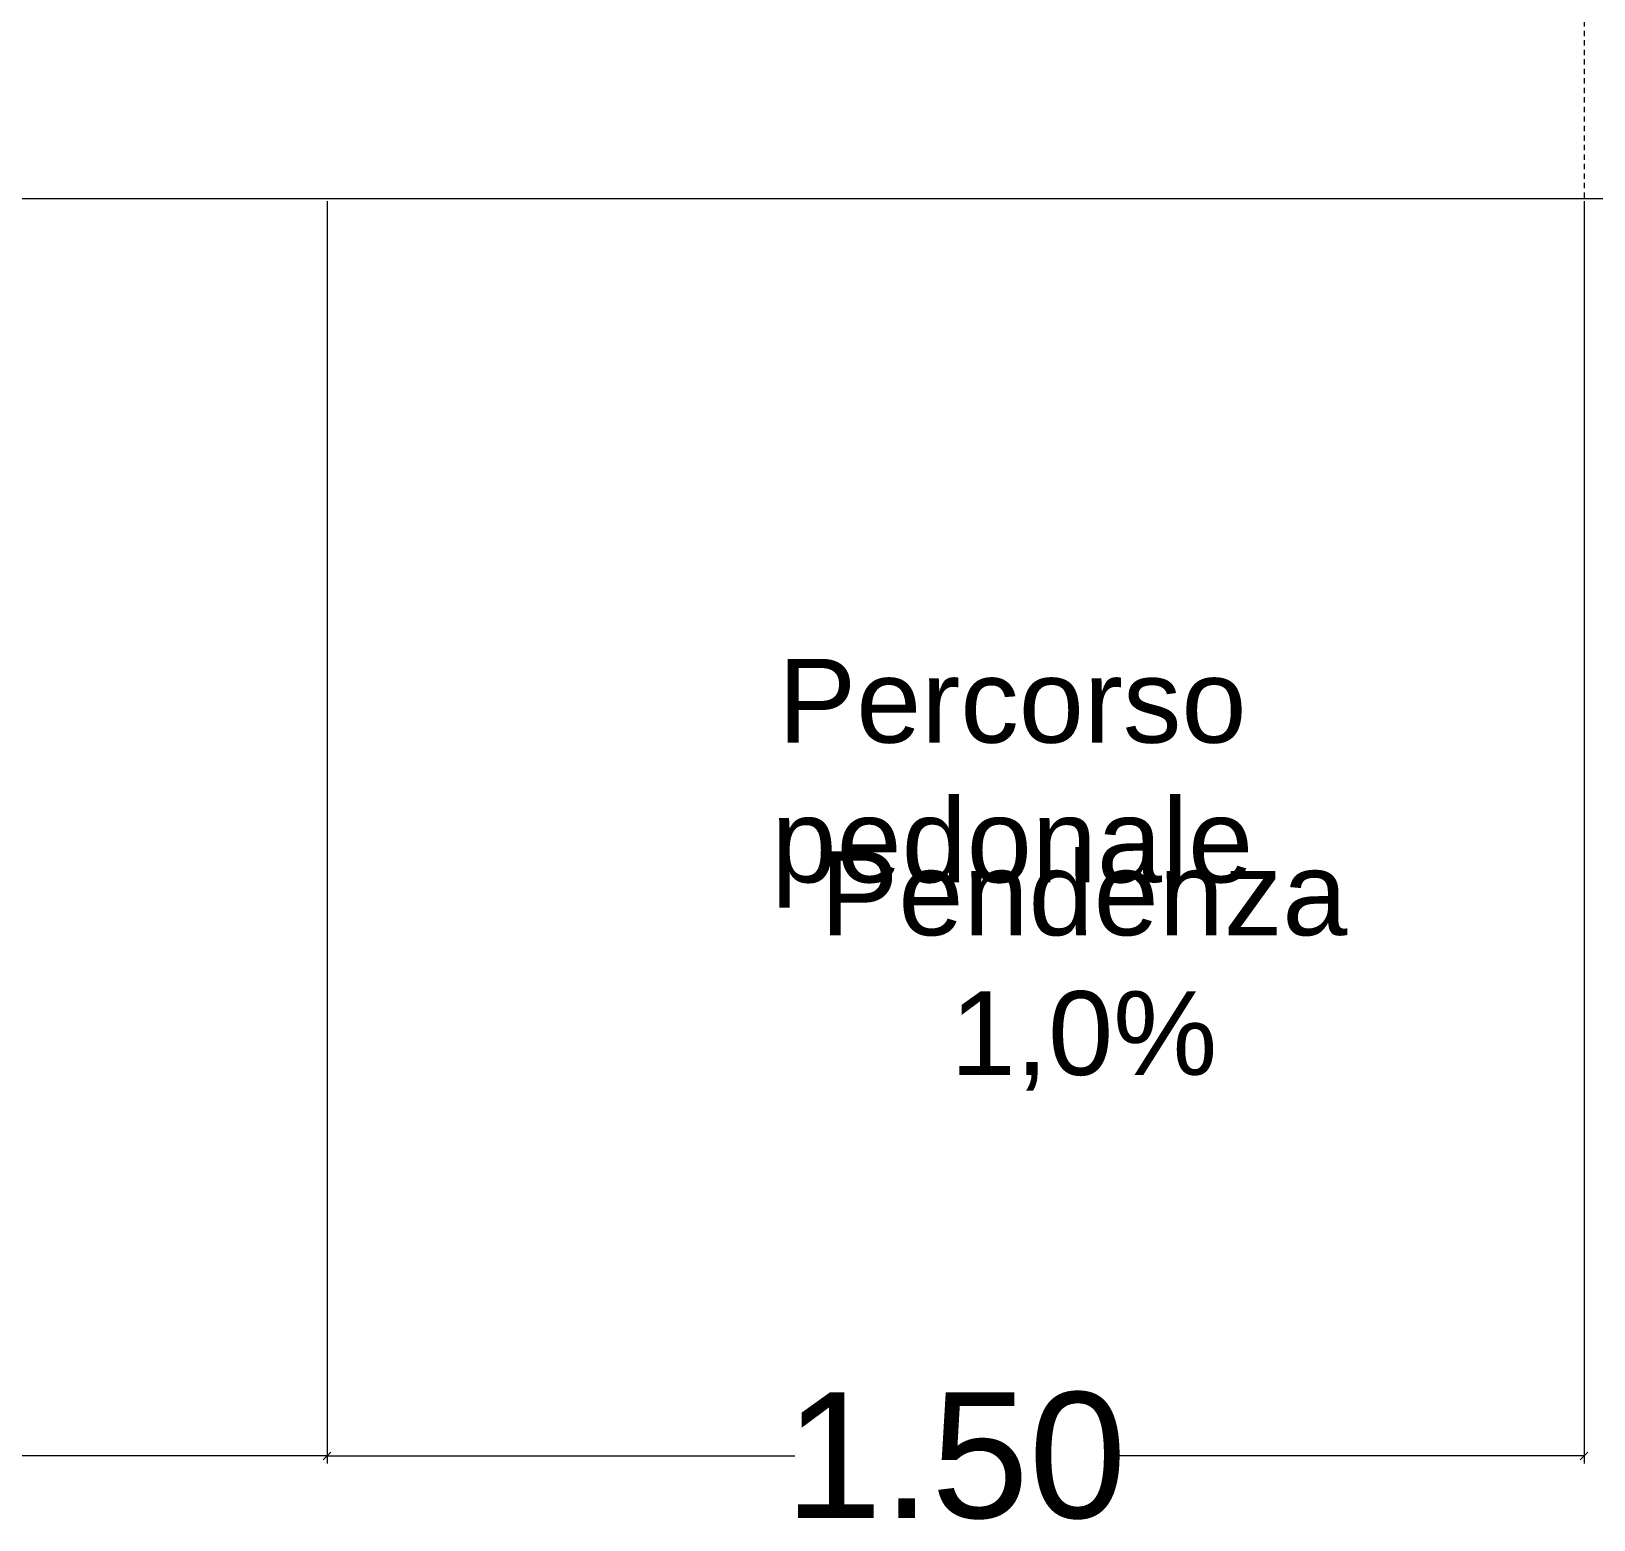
# Model space of a CAD drawing. Header units: millimetres. Extents: x 366 to 1555, y 702 to 1543.
# Drawn here: x 1196.57 to 1233.86, y 1367.48 to 1402.99 of the extents above; entities that cross this region are included whole.
import ezdxf

# ---------------------------------------------------------------- set-up
doc = ezdxf.new("R2010")
doc.units = ezdxf.units.MM
doc.linetypes.add('RECINZ5', pattern=[6, 2, 4])
doc.linetypes.add('TRATTEGGIATA', pattern=[19.05, 12.7, -6.35])
doc.layers.add('1_CARTIGLIO', color=7, linetype='Continuous', lineweight=9)
doc.layers.get('0').off()
doc.layers.get('0').freeze()
doc.styles.get("Standard").update_dxf_attribs({"font": 'arial.ttf'})
doc.dimstyles.get("Standard").update_dxf_attribs({"dimtxt": 0.18, "dimasz": 0.18, "dimexe": 0.18, "dimexo": 0.0625, "dimgap": 0.09, "dimtad": 0, "dimtih": 1, "dimtoh": 1, "dimdec": 4, "dimzin": 0, "dimdsep": 46, "dimtxsty": 'Standard', "dimcen": 0.09, "dimadec": 0, "dimazin": 0, "dimtfac": 1, "dimtdec": 4, "dimtofl": 0, "dimtmove": 0, "dimatfit": 3, "dimfxl": 1, "dimtolj": 1, "dimtzin": 0, "dimarcsym": 0})

# ---------------------------------------------------------------- blocks, each defined once
blk = doc.blocks.new('_Oblique')
at = {"color": 0, "linetype": 'ByBlock', "lineweight": -2}
blk.add_line((-0.5, -0.5), (0.5, 0.5), dxfattribs=at)
blk = doc.blocks.new('*D32')
at = {"layer": '1_CARTIGLIO', "color": 0, "linetype": 'RECINZ5', "lineweight": 0, "transparency": 16777216}
for p, q in [((1148.631, 1398.939), (1148.631, 1368.822)), ((1203.631, 1398.939), (1203.631, 1368.822)), ((1148.631, 1369.002), (1172.108, 1369.002)), ((1203.631, 1369.002), (1180.154, 1369.002))]:
    blk.add_line(p, q, dxfattribs=at)
at = {"layer": 'Defpoints', "color": 0, "linetype": 'RECINZ5', "transparency": 16777216}
for p in [(1148.631, 1399.002), (1203.631, 1399.002), (1203.631, 1369.002)]:
    blk.add_point(p, dxfattribs=at)
at = {"layer": '1_CARTIGLIO', "color": 0, "linetype": 'RECINZ5', "lineweight": 0, "transparency": 16777216, "xscale": 0.18, "yscale": 0.18, "zscale": 0.18, "rotation": 180}
blk.add_blockref('_Oblique', (1148.631, 1369.002), dxfattribs=at)
at = {"layer": '1_CARTIGLIO', "color": 0, "linetype": 'RECINZ5', "lineweight": 0, "transparency": 16777216, "xscale": 0.18, "yscale": 0.18, "zscale": 0.18}
blk.add_blockref('_Oblique', (1203.631, 1369.002), dxfattribs=at)
at = {"layer": '1_CARTIGLIO', "color": 0, "linetype": 'RECINZ5', "transparency": 16777216, "insert": (1176.131, 1369.002), "char_height": 0.18, "attachment_point": 5}
blk.add_mtext('\\A1;{\\H16.667x;2.75}', dxfattribs=at)
blk = doc.blocks.new('*D33')
at = {"layer": '1_CARTIGLIO', "color": 0, "linetype": 'RECINZ5', "lineweight": 0, "transparency": 16777216}
for p, q in [((1203.631, 1398.939), (1203.631, 1368.822)), ((1233.631, 1398.939), (1233.631, 1368.822)), ((1203.631, 1369.002), (1214.791, 1369.002)), ((1233.631, 1369.002), (1222.471, 1369.002))]:
    blk.add_line(p, q, dxfattribs=at)
at = {"layer": 'Defpoints', "color": 0, "linetype": 'RECINZ5', "transparency": 16777216}
for p in [(1203.631, 1399.002), (1233.631, 1399.002), (1233.631, 1369.002)]:
    blk.add_point(p, dxfattribs=at)
at = {"layer": '1_CARTIGLIO', "color": 0, "linetype": 'RECINZ5', "lineweight": 0, "transparency": 16777216, "xscale": 0.18, "yscale": 0.18, "zscale": 0.18, "rotation": 180}
blk.add_blockref('_Oblique', (1203.631, 1369.002), dxfattribs=at)
at = {"layer": '1_CARTIGLIO', "color": 0, "linetype": 'RECINZ5', "lineweight": 0, "transparency": 16777216, "xscale": 0.18, "yscale": 0.18, "zscale": 0.18}
blk.add_blockref('_Oblique', (1233.631, 1369.002), dxfattribs=at)
at = {"layer": '1_CARTIGLIO', "color": 0, "linetype": 'RECINZ5', "transparency": 16777216, "insert": (1218.631, 1369.002), "char_height": 0.18, "attachment_point": 5}
blk.add_mtext('\\A1;{\\H16.667x;1.50}', dxfattribs=at)

msp = doc.modelspace()

# ---------------------------------------------------------------- linework, layer by layer
at = {"layer": '1_CARTIGLIO', "linetype": 'TRATTEGGIATA', "ltscale": 0.01}
msp.add_lwpolyline([(1233.63088, 1459.30252), (1233.63088, 1399.00169)], dxfattribs=at)
at = {"layer": '1_CARTIGLIO', "ltscale": 100}
for points in [[(1093.63088, 1399.00169), (1203.63088, 1399.00169)], [(1203.63088, 1399.00169), (1233.63088, 1399.00169)], [(1233.63088, 1399.00169), (1253.63088, 1399.00169)]]:
    msp.add_lwpolyline(points, dxfattribs=at)

# ---------------------------------------------------------------- texts
note = msp.add_mtext_dynamic_manual_height_columns('Percorso ', width=2.6446056, gutter_width=9.59023, heights=[0.43885, 0], dxfattribs=dict(at, insert=(1213.86738, 1385.05178), char_height=2, attachment_point=5))
for column, words in zip(note.columns.linked_columns, ['pedonale']):
    column.text = words
note = msp.add_mtext_dynamic_manual_height_columns('Pendenza ', width=2.6446056, gutter_width=7.57575, heights=[0.43885, 0], dxfattribs=dict(at, insert=(1216.5822, 1380.57215), char_height=2, attachment_point=5))
for column, words in zip(note.columns.linked_columns, ['1,0%']):
    column.text = words

# ---------------------------------------------------------------- dimensions: what is measured, and where the dimension line sits
at = {"layer": '1_CARTIGLIO', "linetype": 'RECINZ5'}
for base, p1, p2, text, picture, middle in [((1203.63088, 1369.00169), (1148.63088, 1399.00169), (1203.63088, 1399.00169), '{\\H16.667x;2.75}', '*D32', (1176.13088, 1369.00169)), ((1233.63088, 1369.00169), (1203.63088, 1399.00169), (1233.63088, 1399.00169), '{\\H16.667x;1.50}', '*D33', (1218.63088, 1369.00169))]:
    dim = msp.add_linear_dim(base=base, p1=p1, p2=p2, text=text, dimstyle='Standard', override={"dimdsep": 0, "dimblk": 'Oblique', "dimlwd": 0, "dimlwe": 0}, dxfattribs=at)
    dim.commit()
    dim.dimension.update_dxf_attribs({"geometry": picture, "text_midpoint": middle})

doc.saveas('drawing.dxf')
